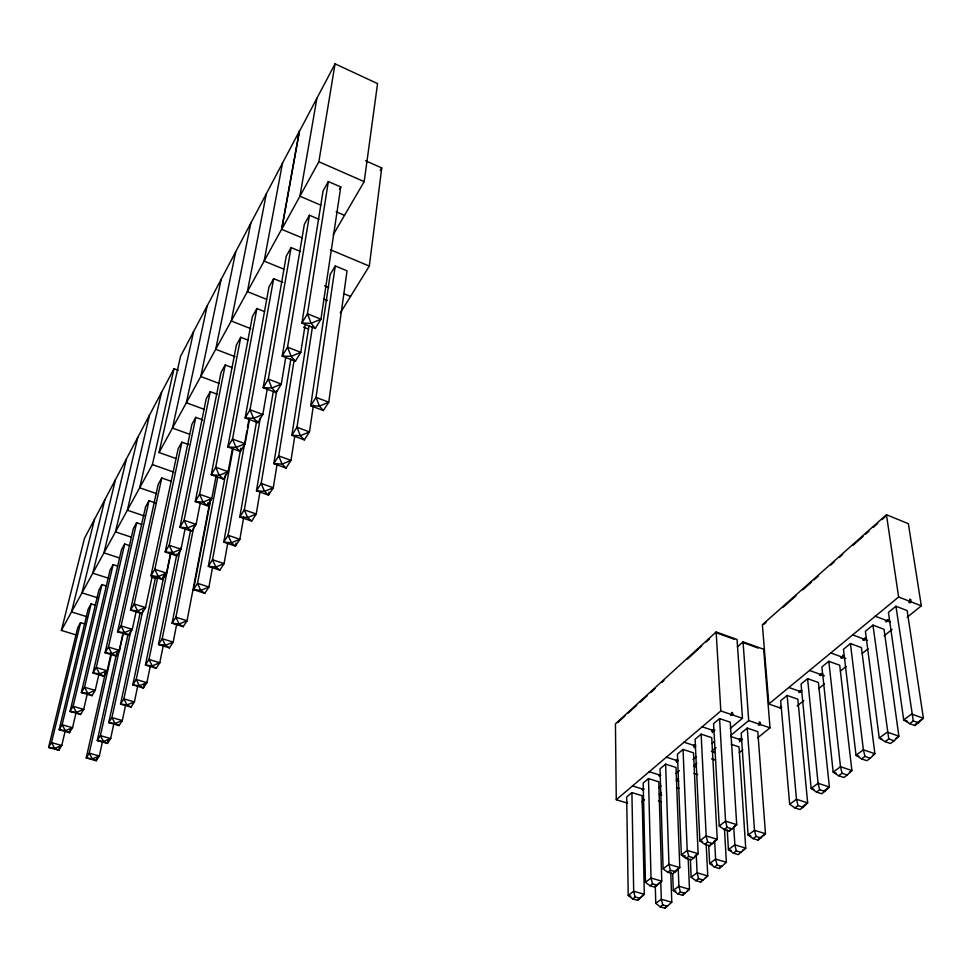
<?xml version="1.0" encoding="UTF-8"?>
<svg xmlns="http://www.w3.org/2000/svg" width="972" height="972" viewBox="0 0 972 972"><rect width="100%" height="100%" fill="white"/><g stroke="black" fill="none" stroke-linecap="round" stroke-linejoin="round"><path stroke-width="1.46" d="M340.297 313.008L369.311 266.073L381.753 167.949L365.594 160.757M333.202 234.762L364.184 181.63L377.561 83.592L335.073 63.836L299.473 131.281L281.759 229.307L318.865 161.729L335.073 63.836M313.434 405.142L309.497 431.92L304.333 439.879L291.879 435.274L309.035 325.304M335.267 265.939L316.034 397.366L310.712 405.725L323.36 410.524L328.755 402.214L347.04 270.836L335.267 265.939L330.201 274.432L310.712 405.725L319.411 406.089L328.755 402.214L316.034 397.366L319.411 406.089L323.36 410.524M340.771 186.952L320.942 319.18L315.293 328.463L301.891 323.129L323.056 190.962L328.354 181.545L340.771 186.952L339.435 189.285M312.559 326.082L296.982 427.255L291.879 435.274L300.348 435.699L309.497 431.92L296.982 427.255L300.348 435.699L304.333 439.879M294.723 436.44L291.017 460.4L286.06 468.054L273.812 463.608L290.883 358.862M305.293 323.87L300.785 352.35L295.379 361.244L282.208 356.117L304.358 224.277L309.436 215.237L318.938 219.283M328.354 181.545L307.468 313.774L301.891 323.129L311.076 323.299L320.942 319.18L307.468 313.774L311.076 323.299L315.293 328.463M277.129 463.911L273.29 487.75L268.527 495.1L256.462 490.824L273.375 391.06M294.164 360.029L278.709 455.917L273.812 463.608L282.074 464.106L291.017 460.4L278.709 455.917L282.074 464.106L286.06 468.054M269.013 492.124L268.527 495.1L264.518 491.37L261.176 483.436L276.68 390.987M285.768 357.198L281.309 384.098L276.133 392.615L263.181 387.694L286.23 256.268L291.102 247.581L300.457 251.469M309.436 215.237L287.542 347.174L282.208 356.117L291.138 356.372L300.785 352.35L287.542 347.174L291.138 356.372L295.379 361.244M259.974 491.796L256.244 514.03L251.663 521.089L239.792 516.983L256.705 420.694M267.47 387.707L262.829 414.509L257.872 422.674L245.138 417.96L268.965 287.007L273.654 278.66L282.864 282.402M260.326 417.899L244.324 509.875L239.792 516.983L247.653 517.578L256.244 514.03L244.324 509.875L247.653 517.578L251.663 521.089M243.741 516.922L239.853 539.302L235.455 546.094L223.754 542.133L240.789 448.25M316.921 98.221L299.923 196.21L320.833 205.177M291.102 247.581L268.296 379.129L263.181 387.694L271.868 388.022L281.309 384.098L268.296 379.129L271.868 388.022L276.133 392.615M235.977 543.117L235.455 546.094L231.433 542.777L228.116 535.293L246.912 430.827M247.447 427.838L249.051 418.883M249.367 419.953L245.114 443.682L240.351 451.506L227.825 446.962L252.38 316.568L256.887 308.537L264.663 311.623M227.813 542.862L224.082 563.614L219.842 570.163L208.336 566.336L225.492 474.494M240.898 448.542L240.351 451.506L236.075 447.424L232.527 439.089L256.887 308.537M159.044 452.515L281.588 229.307L299.303 131.293L180.5 356.408L159.044 452.515L175.738 458.444M273.654 278.66L250.035 409.747L245.138 417.96L253.595 418.349L262.829 414.509L250.035 409.747L253.595 418.349L257.872 422.674M212.479 567.648L208.907 587.039L204.813 593.333L193.477 589.639L210.912 498.782M232.551 447.764L228.104 471.663L223.548 479.172L211.216 474.81L236.403 345.011L240.752 337.284L248.407 340.261M233.146 448.469L212.528 559.75L208.336 566.336L215.82 567.016L224.082 563.614L212.528 559.75L215.82 567.016L219.842 570.163M282.512 163.114L264.141 261.091L283.654 269.086M216.051 476.256L211.775 498.539L207.388 505.756L195.263 501.552L221.033 372.41L225.212 364.962L232.284 367.659M217.74 477.131L197.51 583.309L193.477 589.639L200.791 590.369L208.907 587.039L197.51 583.309L200.791 590.369L204.813 593.333M266.328 193.78L247.374 291.624L266.595 299.327M207.959 502.791L207.388 505.756L203.112 502.123L199.6 494.286L225.212 364.962M240.752 337.284L215.735 467.253L211.216 474.81L219.259 475.32L228.104 471.663L215.735 467.253L219.259 475.32L223.548 479.172M210.292 499.669L187.037 620.756L183.161 626.721L172.068 623.21L190.561 530.287M200.159 503.678L196.089 524.37L191.861 531.307L179.929 527.261L206.21 398.824L210.231 391.643L217.206 394.243M176.685 624.316L173.174 642.128L169.444 647.887L158.509 644.497L176.904 554.04M193.72 527.067L175.896 617.22L172.068 623.21L179.152 623.988L183.161 626.721M250.727 223.329L231.239 321.003L250.8 328.682M180.525 548.087L162.203 638.701L158.509 644.497L165.434 645.299L169.444 647.887M185.19 528.404L180.986 549.216L176.928 555.899L165.179 551.999L191.909 424.29L195.797 417.365L202.662 419.88M163.357 645.068L159.797 662.758L156.188 668.311L145.423 665.03L164.061 575.205M210.231 391.643L184.097 520.275L179.929 527.261L187.584 527.881L196.089 524.37L184.097 520.275L187.584 527.881L191.861 531.307M150.223 666.379L146.881 682.672L143.394 688.054L132.775 684.871L155.617 576.833M235.686 251.833L215.723 349.276L234.993 356.675M170.72 552.461L166.455 573.14L162.543 579.579L150.976 575.813L178.119 448.87L181.873 442.175L188.641 444.605M170.902 553.214L148.983 659.441L145.423 665.03L152.203 665.869L156.188 668.311M144.002 685.09L143.394 688.054L139.409 685.734L132.775 684.871L136.214 679.477L157.743 577.161M137.769 685.746L134.391 701.93L131.026 707.13L120.54 704.056L140.15 612.943M195.797 417.365L169.189 545.28L165.179 551.999L172.651 552.655L180.986 549.216L169.189 545.28L172.651 552.655L176.928 555.899M163.15 576.627L162.543 579.579L158.278 576.505L154.827 569.337L181.873 442.175M221.166 279.341L200.767 376.516L219.004 383.381M125.461 705.769L122.314 720.556L119.058 725.574L108.73 722.597L128.11 633.999M142.799 610.489L123.869 698.832L120.54 704.056L127.053 704.931L131.026 707.13M152.167 576.469L145.533 607.573L141.839 613.66L130.527 610.088L158.205 484.335L161.765 477.993L171.036 481.237M113.809 723.897L110.638 738.574L107.479 743.434L97.285 740.543L116.701 653.148M207.145 305.913L186.357 402.76L204.327 409.394M131.281 628.775L111.938 717.543L108.73 722.597L115.097 723.496L119.058 725.574M108.123 740.47L107.479 743.434L103.53 741.466L97.285 740.543L100.408 735.658L123.14 632.833M136.432 610.258L132.289 629.382L128.717 635.251L117.576 631.8L145.545 506.874L148.995 500.738L155.532 502.986M102.558 741.259L99.326 756.009L96.264 760.724L86.216 757.917L105.79 671.008M193.598 331.586L172.457 428.081L189.394 434.205M161.765 477.993L134.185 603.964L130.527 610.088L137.587 610.841L141.839 613.66M123.42 632.687L119.495 650.426L116.057 656.1L105.073 652.759L133.31 528.671L136.639 522.742L141.803 524.479M96.921 757.771L96.264 760.724L92.34 758.853L86.216 757.917L89.23 753.178L111.428 654.29M148.995 500.738L121.099 625.895L117.576 631.8L124.477 632.59L128.717 635.251M111.112 653.123L107.151 670.753L103.822 676.233L92.996 672.989L121.476 549.763L124.695 544.016L129.786 545.705M136.639 522.742L108.475 647.06L105.073 652.759L111.829 653.573L116.057 656.1M75.852 634.862L61.382 630.427L152.41 464.604L174.012 368.692L178.24 370.283M98.925 674.143L95.22 690.387L92 695.673L81.344 692.55L110.018 570.187L113.141 564.623L117.442 566.02M124.695 544.016L96.289 667.485L92.996 672.989L99.618 673.839L103.822 676.233M161.546 392.311L139.676 487.798L156.626 493.642M87.419 693.243L83.689 709.366L80.579 714.481L70.057 711.443L98.913 589.955L101.939 584.573L106.179 585.934M113.141 564.623L84.515 687.228L81.344 692.55L87.82 693.413L92 695.673M149.481 415.178L127.368 510.215L144.087 515.877M70.215 729.729L69.522 732.669L59.158 729.729L88.16 609.128L91.089 603.904L95.28 605.216M75.986 712.998L72.536 727.724L69.522 732.669L65.379 730.64L59.158 729.729L62.123 724.748L91.089 603.904M101.939 584.573L73.131 706.304L70.057 711.443L76.411 712.342L80.579 714.481M137.793 437.327L115.474 531.891L131.159 537.115M59.535 747.322L58.83 750.275L48.6 747.432L77.724 627.705L80.567 622.639L84.698 623.927M65.221 730.871L61.746 745.488L58.83 750.275L54.711 748.355L48.6 747.432L51.48 742.608L80.567 622.639M126.469 458.796L103.955 552.874L119.434 557.94M115.486 479.609L92.802 573.188L108.694 578.304M104.818 499.802L82 592.859L97.686 597.829M94.478 519.4L71.527 611.935L87.006 616.746M61.382 630.427L84.443 538.439L174.012 368.692M915.017 725.549L923.4 718.247L907.143 610.574L895.941 606.261L888.444 612.396L903.717 719.948L909.61 723.642L915.017 725.549L915.405 724.091M758.111 840.16L765.474 833.721L757.796 731.661L747.274 728.113L741.199 733.095L748.1 835.045L753.057 838.605L758.111 840.16L759.047 838.423M380.259 170.489L381.753 167.949M708.746 845.506L709.657 863.488L714.359 867.024L719.329 868.494L720.398 866.684M690.387 859.066L691.153 877.169L695.794 880.656L700.715 882.09L701.796 880.28M729.316 831.133L736.715 824.633L730.251 722.196L719.572 718.6L713.569 723.654L719.256 825.981L724.189 829.553L729.316 831.133L730.373 829.408M709.815 845.822L717.251 839.31L711.723 737.651L701.14 734.152L695.102 739.255L699.852 840.792L704.724 844.291L709.815 845.822L710.86 844.121M672.697 873.925L673.268 890.401L677.776 893.888L682.648 895.285L683.826 893.426M655.274 885.249L655.76 903.353L660.182 906.803L665.006 908.164L666.209 906.305M654.897 887.169L661.762 881.13L658.797 781.828L648.494 778.596L643.197 783.067L645.469 882.26L649.952 885.759L654.897 887.169L656.185 885.334M637.523 900.266L644.314 894.276L642.115 795.752L631.909 792.593L626.685 797.004L628.216 895.419L632.626 898.881L637.523 900.266L644.314 894.276L633.683 891.251L628.216 895.419L630.877 896.172M870.304 758.209L874.885 753.713L861.435 647.644L850.427 643.561L843.465 649.272L856.016 755.232L861.593 758.913L866.89 760.699L870.304 758.209L864.995 756.41L861.593 758.913M824.876 791.39L829.383 786.992L818.412 682.514L807.598 678.663L801.049 684.033L811.158 788.401L816.468 792.046L821.668 793.735L824.876 791.39L819.663 789.689L816.468 792.046M847.292 775.024L851.885 770.529L839.711 665.249L828.8 661.288L821.887 666.962L833.174 772.12L838.654 775.753L843.903 777.491L847.292 775.024L842.031 773.262L838.654 775.753M894.131 740.798L898.869 736.181L884.046 629.309L872.941 625.105L865.408 631.29L879.259 738.027L885.091 741.648L890.437 743.507L894.131 740.798L888.773 738.939L885.091 741.648M803.176 807.246L807.659 802.872L797.842 699.196L787.126 695.454L780.686 700.727L789.677 804.294L794.877 807.902L800.029 809.542L803.176 807.246L798.012 805.594L794.877 807.902M719.329 868.494L726.388 862.31L724.48 829.31M682.648 895.285L689.476 889.295L688.237 859.309M700.715 882.09L707.762 875.918L706.194 844.194M727.263 829.979L728.429 849.601L733.325 853.1L738.331 854.607L745.743 848.155L739.024 746.873L731.199 744.285M665.006 908.164L671.786 902.235L670.765 872.03M693.777 857.887L698.151 853.695L693.534 752.838L683.049 749.424L677.448 754.151L681.336 854.91L686.025 858.446L691.068 859.941L693.777 857.887L688.735 856.393L686.025 858.446M675.418 871.726L679.793 867.546L676.014 767.455L665.626 764.138L660.037 768.852L663.098 868.822L667.715 872.309L672.709 873.767L675.418 871.726L670.425 870.268L667.715 872.309M730.276 728.417L742.474 718.296L737.055 639.491L716.145 631.97L615.434 723.848L616.272 799.725L627.572 803.2M617.682 722.633L624.996 715.963M628.143 713.096L631.278 710.24M632.359 709.256L636.648 705.344M639.868 702.416L647.376 695.563M650.693 692.55L655.092 688.528M661.701 682.502L663.912 680.497M687.471 659.016L698.321 649.126M699.524 648.032L701.748 645.991M706.207 641.933L709.56 638.883M737.384 646.878L743.058 641.848L763.664 649.26L770.018 727.834L757.662 737.797M907.228 617.208L921.335 605.835L908.358 523.701L886.452 514.723L762.376 624.729L768.816 704.007L780.686 708.114L781.682 707.3L779.617 707.738M763.725 624.413L765.972 622.432M782.97 607.366L795.983 595.836M802.763 589.834L811.693 581.924M813.916 579.944L818.388 575.995M830.732 565.06L833.988 562.168M839.407 557.369L842.663 554.477M853.039 545.292L863.1 536.374M865.7 534.065L868.98 531.174M873.342 527.31L877.704 523.434M882.066 519.57L886.428 515.707M616.272 799.725L720.823 710.957L716.145 631.97M626.551 802.884L627.353 802.204M643.731 788.462L642.079 789.847L643.112 790.175L643.938 789.483L632.529 785.923M660.547 774.344L658.846 775.778L659.891 776.106L660.741 775.389L649.223 771.744M677.824 759.837L676.075 761.307L677.132 761.647L678.006 760.918L666.391 757.176M695.588 744.929L693.789 746.447L694.846 746.788L695.745 746.034L684.021 742.195M642.261 801.463L644.448 799.652M658.846 787.697L661.094 785.826M675.892 773.554L679.355 770.674M693.024 759.339L696.365 756.556M712.16 743.459L714.444 741.551M661.434 792.532L659.186 794.391L661.738 795.193M678.444 778.523L676.123 780.431L678.699 781.245M696.875 763.324L693.522 766.082L696.122 766.92M712.549 750.396L716 747.553M730.895 735.269L748.695 720.604L743.058 641.848M768.816 704.007L898.614 597.015L886.452 514.723M739.315 752.583L742.79 749.777M797.089 706L803.832 700.569M818.691 688.589L824.475 683.923M840.464 671.032L846.114 666.488M862.2 653.512L868.02 648.81M884.131 635.834L892.114 629.394M645.469 882.26L651.021 878.032L661.762 881.13L657.303 884.496M663.098 868.822L668.943 864.363L679.793 867.546L673.912 871.969M719.256 825.981L725.562 821.182L736.715 824.633L734.601 826.224M632.626 898.881L635.141 896.974L640.05 898.359M649.952 885.759L652.516 883.815L657.473 885.237M704.724 844.291L707.652 842.068L712.755 843.611M724.189 829.553L727.092 827.342L732.232 828.934M694.616 856.368L698.151 853.695L687.204 850.427L681.336 854.91L685.43 856.125M714.056 841.716L717.251 839.31L706.194 835.944L699.852 840.792L702.598 841.618M655.76 903.353L661.3 899.258L671.786 902.235M691.153 877.169L697.082 872.783L707.762 875.918L705.38 877.667M789.677 804.294L796.469 799.276L807.659 802.872L801.973 807.027M660.182 906.803L662.746 904.92L667.582 906.293M677.776 893.888L680.376 891.98L685.248 893.377M695.794 880.656L698.54 878.639L703.461 880.085M714.359 867.024L717.117 865.007L722.087 866.477M733.325 853.1L736.302 850.913L741.308 852.432M753.057 838.605L756.009 836.442L761.064 837.998M909.61 723.642L913.291 720.945L918.698 722.864M687.216 890.947L689.476 889.295L678.893 886.233L673.268 890.401L675.904 891.154M742.511 850.512L745.743 848.155L734.856 844.838L728.429 849.601L731.138 850.427M761.185 836.856L765.474 833.721L754.491 830.319L748.1 835.045L750.834 835.896M823.588 791.232L829.383 786.992L818.084 783.286L811.158 788.401L813.977 789.325M849.443 772.327L851.885 770.529L840.488 766.714L833.174 772.12L836.017 773.068M872.771 755.256L874.885 753.713L863.379 749.777L856.016 755.232L858.884 756.204M895.431 738.696L898.869 736.181L887.254 732.123L879.259 738.027L881.835 738.927M916.547 723.253L923.4 718.247L911.663 714.068L903.717 719.948L907.605 721.333M712.342 864.29L709.657 863.488L715.611 859.09L726.388 862.31M658.409 800.964L661.276 801.851M676.5 787.575L679.027 788.365M693.874 773.348L697.714 774.575M711.553 758.877L715.428 760.14M151.462 577.089L155.69 578.462M711.395 751.344L715.343 752.632M702.161 726.801L713.995 730.737M731.114 736.63L741.442 740.069L741.296 737.857M720.823 710.957L742.474 718.296M748.695 720.604L770.018 727.834M788.863 687.483L800.843 691.699M152.41 464.604L173.891 472.161M716.243 632.784L734.334 639.284M743.143 642.65L758.221 648.081M809.506 670.473L824.402 675.807M830.768 652.941L845.81 658.433M852.687 634.862L867.498 640.39M875.298 616.236L890.243 621.922M898.614 597.015L921.335 605.835M303.531 327.078L308.61 329.107M323.591 298.951L327.455 300.518M324.575 285.853L328.67 287.53M343.687 293.678L350.515 296.484M281.588 229.307L302.341 237.933M330.492 249.804L369.311 266.073M336.166 211.762L344.525 215.347M318.865 161.729L364.184 181.63M680.376 891.98L678.893 886.233L678.225 868.227M652.516 883.815L651.021 878.032L648.494 778.596M688.735 856.393L687.204 850.427L683.049 749.424M635.141 896.974L633.683 891.251L631.909 792.593M717.117 865.007L715.611 859.09L714.651 841.059M662.746 904.92L661.3 899.258L660.766 881.106M727.092 827.342L725.562 821.182L719.572 718.6M670.425 870.268L668.943 864.363L665.626 764.138M819.663 789.689L818.084 783.286L807.598 678.663M756.009 836.442L754.491 830.319L747.274 728.113M698.54 878.639L697.082 872.783L696.268 854.631M864.995 756.41L863.379 749.777L850.427 643.561M798.012 805.594L796.469 799.276L787.126 695.454M707.652 842.068L706.194 835.944L701.14 734.152M842.031 773.262L840.488 766.714L828.8 661.288M736.302 850.913L734.856 844.838L733.739 826.674M913.291 720.945L895.941 606.261M888.773 738.939L872.941 625.105M842.7 655.104L842.967 657.388M780.492 705.866L780.686 708.114M739.485 738.878L739.692 741.843M712.245 729.608L712.403 732.596M694.154 744.71L694.3 747.735M676.573 759.497L676.682 762.498M642.516 800.43L642.686 807.987M154.827 569.337L150.976 575.813L158.278 576.505L166.455 573.14L154.827 569.337M199.6 494.286L195.263 501.552L203.112 502.123L211.775 498.539L199.6 494.286M232.527 439.089L227.825 446.962L236.075 447.424L245.114 443.682L232.527 439.089M228.116 535.293L223.754 542.133L231.433 542.777L239.853 539.302L228.116 535.293M261.176 483.436L256.462 490.824L264.518 491.37L273.29 487.75L261.176 483.436M713.849 729.608L711.99 731.163L713.071 731.515L714.918 729.96L713.849 729.608M731.673 714.639L730.725 715.441L732.754 715.003L732.609 712.768L731.527 712.403L731.673 714.639M741.32 738.951L739.449 740.482L740.506 740.834L742.377 739.303L741.32 738.951M759.387 724.225L758.427 725.015L760.456 724.59L760.286 722.354L759.217 721.989L759.387 724.225M800.782 690.485L798.729 692.149L799.822 692.526L801.864 690.861L800.782 690.485M821.547 673.547L819.445 675.261L820.538 675.662L822.652 673.948L821.547 673.547M842.955 656.1L840.78 657.874L841.886 658.275L844.061 656.513L842.955 656.1M865.007 638.13L862.772 639.953L863.889 640.366L866.125 638.543L865.007 638.13M887.74 619.589L885.443 621.473L886.561 621.898L888.87 620.014L887.74 619.589M910.011 601.437L908.82 602.409L909.962 602.847L911.153 601.875L910.788 599.542L909.658 599.092L910.011 601.437M145.533 607.573L137.587 610.841L134.185 603.964L145.533 607.573M132.289 629.382L124.477 632.59L121.099 625.895L132.289 629.382M187.037 620.756L179.152 623.988L175.896 617.22L187.037 620.756M119.495 650.426L111.829 653.573L108.475 647.06L119.495 650.426M173.174 642.128L165.434 645.299L162.203 638.701L173.174 642.128M107.151 670.753L99.618 673.839L96.289 667.485L107.151 670.753M159.797 662.758L152.203 665.869L148.983 659.441L159.797 662.758M95.22 690.387L87.82 693.413L84.515 687.228L95.22 690.387M146.881 682.672L139.409 685.734L136.214 679.477L146.881 682.672M83.689 709.366L76.411 712.342L73.131 706.304L83.689 709.366M134.391 701.93L127.053 704.931L123.869 698.832L134.391 701.93M72.536 727.724L65.379 730.64L62.123 724.748L72.536 727.724M122.314 720.556L115.097 723.496L111.938 717.543L122.314 720.556M61.746 745.488L54.711 748.355L51.48 742.608L61.746 745.488M110.638 738.574L103.53 741.466L100.408 735.658L110.638 738.574M99.326 756.009L92.34 758.853L89.23 753.178L99.326 756.009"/></g></svg>
